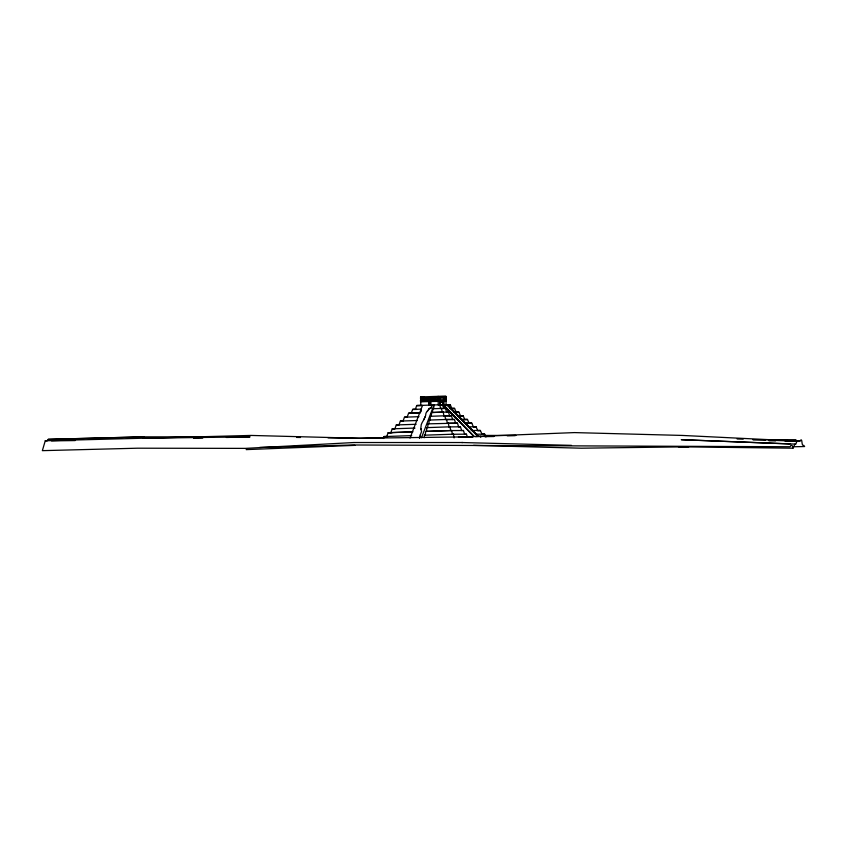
<?xml version="1.0" encoding="UTF-8"?>
<svg xmlns="http://www.w3.org/2000/svg" width="847" height="847" viewBox="0 0 847 847"><rect width="100%" height="100%" fill="white"/><g stroke="black" fill="none" stroke-linecap="round" stroke-linejoin="round"><path stroke-width="1.27" d="M419.477 438.365L420.377 435.792L419.964 436.258M425.363 416.258L424.929 416.968C424.421 419.996 420.567 423.426 421.012 426.824L420.747 428.751M424.029 418.778L424.072 419.572M432.108 405.014L431.07 408.053L429.27 408.296L427.301 411.261L427.873 410.7M421.128 411.642L421.372 409.122L412.648 409.429L411.219 413.241L408.561 413.304L407.142 417.126L404.474 417.19L403.056 421.001L400.387 421.065L398.969 424.876L396.301 424.94L394.882 428.762L392.225 428.826L390.795 432.637L388.138 432.701L386.719 436.512L384.051 436.576L383.342 438.492M424.209 437.708L424.453 435.189L453.41 434.193L454.098 437.931M467.248 436.681L466.464 434.193L452.404 434.257L451.716 430.509L425.649 431.409L425.279 435.189L424.453 435.189M425.649 431.409L426.475 431.409L426.835 427.629L450.022 426.824L450.71 430.572L463.468 430.509L464.632 434.257L466.464 434.193M463.468 430.509L461.636 430.572L460.472 426.824L458.64 426.888L457.475 423.151L428.031 423.849L427.671 427.629L426.835 427.629M457.475 423.151L455.633 423.214L454.479 419.466L446.634 419.466L429.228 420.07L428.857 423.849L428.031 423.849M454.479 419.466L452.637 419.53L451.472 415.792L444.94 415.792L430.424 416.29L430.054 420.07L429.228 420.07M451.472 415.792L443.923 415.856L443.235 412.108L431.621 412.51L431.25 416.29L430.424 416.29M431.621 412.51L432.446 412.51L432.817 408.73L441.541 408.434L442.229 412.171L448.476 412.108L449.641 415.856M427.28 411.219L425.977 413.135L425.543 415.898M420.112 434.913L420.408 435.845M424.845 417.677L424.95 417.01M797.885 441.107L796.9 441.255L795.873 444.093L794.941 444.093L681.263 439.688L790.05 443.944M410.012 438.1L422.568 405.353M428.529 409.535L429.207 408.889M421.467 437.751L434.003 404.951L433.643 408.73L432.817 408.73M226.403 437.476L250.066 436.851L141.28 438.27L45.272 440.768L42.35 450.657L137.5 448.201L245.302 448.381L353.951 442.526L462.727 442.526M47.114 440.938L48.215 439.349L144.223 436.851L206.012 436.851M678.331 446.782L792.983 448.201L794.941 444.093M473.198 436.681L466.644 436.851L574.446 432.595L682.248 435.432L799.843 441.181C803.03 436.279 800.881 446.464 803.729 445.363L804.65 446.538L793.163 446.761M473.653 436.11L443.341 404.75L473.865 436.321L442.483 404.75L443.648 408.498L445.48 408.434L446.644 412.171L448.476 412.108M477.92 436.321L477.168 435.919L477.772 436.036M421.435 429.207C420.694 430.212 421.626 428.264 420.874 428.921M431.07 408.053L429.567 408.646M440.006 402.484L441.033 402.463L440.281 402.473M441.033 402.463L440.017 401.69L440.44 404.866L444.04 404.855L443.955 401.658C440.451 398.789 438.439 404.802 440.885 404.866M442.547 404.866C442.854 402.738 442.335 400.356 442.706 402.484M420.493 400.356L438.227 399.752L420.493 400.356L420.917 405.448L416.724 405.554L415.305 409.366L412.648 409.429L416.576 409.429M420.768 400.356L420.546 396.947L438.058 396.343L438.259 404.855L439.847 404.75L440.535 408.498L445.48 408.434M440.535 408.498L441.541 408.434M443.235 412.108L432.446 412.51M443.923 415.856L444.94 415.792L445.617 419.53L452.637 419.53M445.617 419.53L446.634 419.466L447.322 423.214L455.633 423.214M447.322 423.214L448.328 423.151L449.016 426.888L460.472 426.824M449.016 426.888L450.022 426.824M451.716 430.509L426.475 431.409M452.404 434.257L453.41 434.193M442.843 404.866L442.759 401.679L443.955 401.658M442.928 404.866L442.812 401.679M447.64 404.75L478.142 436.036M458.428 437.211L467.629 436.851M246.149 449.619L354.925 445.363M432.192 396.82L445.946 396.343L446.083 404.855L450.276 404.75L451.906 408.498L454.574 408.434L456.205 412.171L458.873 412.108L460.514 415.856L463.171 415.792L464.812 419.53L467.48 419.466L469.111 423.214L471.779 423.151L473.409 426.888L476.078 426.824L477.719 430.572L480.376 430.509L482.017 434.257L484.685 434.193L485.913 436.999M438.206 397.307L420.525 397.921M420.44 398.619L446.168 398.005M423.394 398.768L425.946 398.683L425.977 399.985L423.436 400.07L423.394 398.768L423.511 400.07M433.198 398.408C436.353 396.714 436.48 401.203 433.24 399.731L433.272 398.408M439.127 398.238L439.17 399.519L439.127 398.238L440.376 398.238L440.271 399.519L440.376 398.238M444.728 398.249L444.633 399.551L444.728 398.249L443.553 398.249L443.595 399.551L444.77 399.551M420.514 401.34L438.259 400.726M420.525 401.489L438.27 400.885M420.536 401.774L446.253 401.171M428.688 401.986L429.069 405.184L428.688 401.986L430.594 401.933L430.689 405.12L430.594 401.933M439.847 404.75L416.724 405.554L421.848 405.554M445.596 404.919L450.276 404.75L438.259 404.855M450.826 408.561L454.574 408.434L449.831 408.498M420.176 412.902L408.561 413.304L412.489 413.304M411.219 413.241L419.784 412.944M456.289 412.203L458.873 412.108L454.003 412.171M404.474 417.19L418.99 416.682M459.222 415.93L463.171 415.792L457.941 415.792M417.317 420.514L400.387 421.065L403.003 421.065M463.743 419.604L467.48 419.466L460.937 419.466M416.11 424.294L396.301 424.94L398.916 424.94M469.238 423.235L471.779 423.151L465.247 423.151M414.977 428.063L392.225 428.826L394.829 428.826M473.505 426.92L476.078 426.824L468.243 426.824M412.902 431.843L388.138 432.701L392.055 432.701M390.795 432.637L412.489 431.885M477.772 430.594L480.376 430.509L471.239 430.509M411.695 435.623L384.051 436.576L387.968 436.576M442.526 401.679L443.108 401.669L440.398 401.7M48.215 439.349L144.223 436.851M143.238 438.27L251.04 435.432L358.842 438.27L472.87 436.787M193.529 438.333L202.74 438.1M384.474 437.645L360.811 438.27L328.043 437.846M475.516 436.639L494.172 436.131M507.279 435.792L515.135 435.591M259.648 447.438L353.104 444.982L790.124 446.74C791.045 443.849 793.12 445.871 792.983 448.201M482.017 434.257L484.685 434.193L475.538 434.193M51.508 440.874L75.182 440.567M484.664 436.629L493.843 436.512M688.791 446.793L581.317 448.201L473.515 445.363M438.058 396.343L445.946 396.343M420.546 396.947L424.495 396.947M438.09 397.307L446.147 397.307M439.17 399.519L440.408 399.509M438.121 399.752L446.221 399.752M425.977 399.985L425.872 398.683M438.217 400.726L446.242 400.726L438.217 400.885M443.627 405.184L447.332 405.184M458.227 415.856L460.514 415.856M461.308 419.53L464.812 419.53M465.543 423.214L469.111 423.214M484.378 435.432L515.939 435.432M753.015 439.688L795.936 439.688M45.272 440.768L46.246 440.938M768.991 440.779L775.566 440.863M785.105 441.001L793.978 441.107M296.588 437.433L300.516 437.486M797.832 441.255L792.009 441.107L799.843 441.181M791.024 441.107L796.9 441.255M461.742 442.526L571.503 445.363M737.123 438.979L743.19 439.159M752.898 439.604L765.466 440.027M769.404 440.186L792.993 441.107M480.673 436.586L479.878 436.48M480.884 436.766L479.815 436.311L480.905 436.808M420.398 434.543L421.584 431.547L420.927 429.514M477.899 435.919L478.29 436.321L446.909 404.75L477.232 435.845"/></g></svg>
